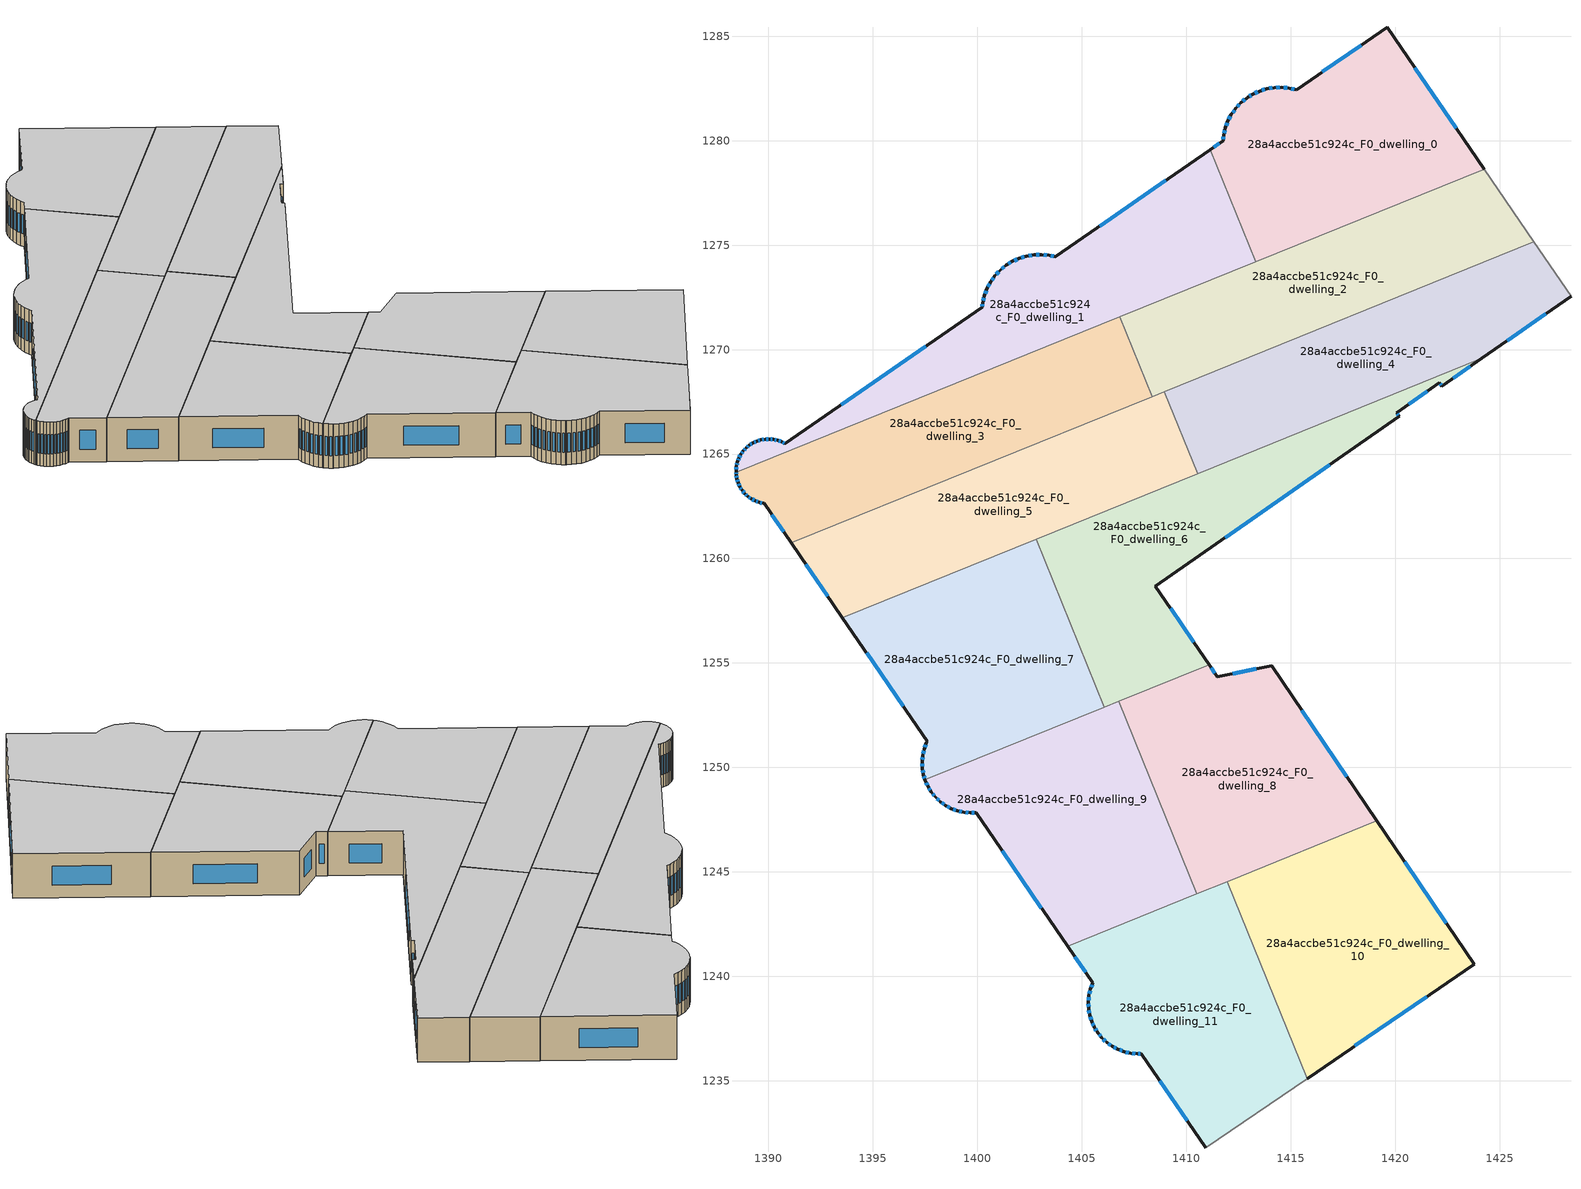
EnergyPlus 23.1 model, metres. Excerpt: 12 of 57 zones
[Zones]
28a4accbe51c924c_F0_dwelling_0
 floor ground (EU_floor_Construction): 1419.62,1285.44 1424.26,1278.65 1413.32,1274.21 1411.14,1279.58 1411.77,1280 1411.79,1280.26 1411.88,1280.61 1412,1280.95 1412.17,1281.26 1412.38,1281.55 1412.62,1281.82 1412.89,1282.04 1412.94,1282.07 1413.2,1282.23 1413.52,1282.38 1413.86,1282.49 1414.22,1282.54 1414.57,1282.56 1414.93,1282.52 1415.28,1282.44 z0
 wall outside (EU_wall_Construction): 1424.26,1278.65 1419.62,1285.44 1415.28,1282.44 1414.93,1282.52 1414.57,1282.56 1414.22,1282.54 1413.86,1282.49 1413.52,1282.38 1413.2,1282.23 1412.94,1282.07 1412.89,1282.04 1412.62,1281.82 1412.38,1281.55 1412.17,1281.26 1412,1280.95 1411.88,1280.61 1411.79,1280.26 1411.77,1280 1411.14,1279.58 z0:3
 wall to 28a4accbe51c924c_F0_dwelling_1 (EU_wall_Construction): 1411.14,1279.58 1413.32,1274.21 z0:3
 wall to 28a4accbe51c924c_F0_dwelling_2 (EU_wall_Construction): 1413.32,1274.21 1424.26,1278.65 z0:3
 window (EU_Window_Construction): 1411.96,1280.85 1411.91,1280.71 / 1412.12,1281.17 1412.05,1281.04 / 1412.32,1281.47 1412.23,1281.35 / 1412.55,1281.74 1412.44,1281.63 / 1412.82,1281.98 1412.7,1281.88 / 1413.12,1282.19 1413.01,1282.12 / 1413.43,1282.34 1413.29,1282.27 / 1413.77,1282.46 1413.62,1282.41 / 1414.12,1282.53 1413.96,1282.5 / 1414.47,1282.55 1414.32,1282.55 / 1414.83,1282.53 1414.68,1282.55 / 1415.18,1282.46 1415.03,1282.5 / 1418.38,1284.58 1416.52,1283.3 / 1422.94,1280.59 1420.95,1283.5 / 1411.59,1279.88 1411.32,1279.7 / 1411.79,1280.19 1411.77,1280.08 / 1411.85,1280.51 1411.82,1280.36 z0.86:2.14
 ceiling to 28a4accbe51c924c_F1_dwelling_0 (EU_floor_Construction): 1424.26,1278.65 1419.62,1285.44 1415.28,1282.44 1414.93,1282.52 1414.57,1282.56 1414.22,1282.54 1413.86,1282.49 1413.52,1282.38 1413.2,1282.23 1412.94,1282.07 1412.89,1282.04 1412.62,1281.82 1412.38,1281.55 1412.17,1281.26 1412,1280.95 1411.88,1280.61 1411.79,1280.26 1411.77,1280 1411.14,1279.58 1413.32,1274.21 z3
28a4accbe51c924c_F0_dwelling_1
 floor ground (EU_floor_Construction): 1411.14,1279.58 1413.32,1274.21 1388.45,1264.13 1388.45,1264.22 1388.47,1264.42 1388.51,1264.62 1388.53,1264.68 1388.58,1264.81 1388.68,1264.99 1388.8,1265.15 1388.93,1265.3 1389.09,1265.43 1389.26,1265.54 1389.45,1265.62 1389.64,1265.68 1389.84,1265.71 1390.04,1265.72 1390.24,1265.7 1390.44,1265.65 1390.63,1265.58 1390.79,1265.5 1400.23,1272.03 1400.26,1272.23 1400.34,1272.58 1400.46,1272.92 1400.63,1273.24 1400.84,1273.53 1401.09,1273.8 1401.37,1274.03 1401.41,1274.06 1401.68,1274.22 1402.01,1274.37 1402.35,1274.48 1402.71,1274.54 1403.07,1274.55 1403.43,1274.52 1403.73,1274.45 z0
 wall outside (EU_wall_Construction): 1411.14,1279.58 1403.73,1274.45 1403.43,1274.52 1403.07,1274.55 1402.71,1274.54 1402.35,1274.48 1402.01,1274.37 1401.68,1274.22 1401.41,1274.06 1401.37,1274.03 1401.09,1273.8 1400.84,1273.53 1400.63,1273.24 1400.46,1272.92 1400.34,1272.58 1400.26,1272.23 1400.23,1272.03 1390.79,1265.5 1390.63,1265.58 1390.44,1265.65 1390.24,1265.7 1390.04,1265.72 1389.84,1265.71 1389.64,1265.68 1389.45,1265.62 1389.26,1265.54 1389.09,1265.43 1388.93,1265.3 1388.8,1265.15 1388.68,1264.99 1388.58,1264.81 1388.53,1264.68 1388.51,1264.62 1388.47,1264.42 1388.45,1264.22 1388.45,1264.13 z0:3
 wall to 28a4accbe51c924c_F0_dwelling_3 (EU_wall_Construction): 1388.45,1264.13 1406.82,1271.57 z0:3
 wall to 28a4accbe51c924c_F0_dwelling_2 (EU_wall_Construction): 1406.82,1271.57 1413.32,1274.21 z0:3
 window (EU_Window_Construction): 1388.57,1264.77 1388.55,1264.71 / 1388.65,1264.93 1388.61,1264.86 / 1388.76,1265.1 1388.71,1265.03 / 1388.89,1265.26 1388.84,1265.19 / 1389.05,1265.39 1388.98,1265.34 / 1389.21,1265.5 1389.14,1265.46 / 1389.39,1265.59 1389.31,1265.56 / 1389.58,1265.66 1389.5,1265.64 / 1389.78,1265.7 1389.7,1265.69 / 1389.98,1265.72 1389.9,1265.71 / 1390.19,1265.71 1390.1,1265.71 / 1390.39,1265.67 1390.3,1265.69 / 1390.58,1265.6 1390.5,1265.63 / 1390.75,1265.52 1390.68,1265.56 / 1397.53,1270.16 1393.49,1267.36 / 1400.25,1272.17 1400.24,1272.08 / 1400.31,1272.48 1400.28,1272.33 / 1400.43,1272.82 1400.37,1272.68 / 1400.58,1273.15 1400.51,1273.01 / 1400.78,1273.45 1400.69,1273.32 / 1401.02,1273.72 1400.91,1273.61 / 1401.29,1273.96 1401.17,1273.87 / 1401.6,1274.18 1401.49,1274.11 / 1401.91,1274.33 1401.77,1274.26 / 1402.25,1274.45 1402.11,1274.4 / 1402.61,1274.52 1402.46,1274.5 / 1402.97,1274.55 1402.81,1274.54 / 1403.33,1274.53 1403.18,1274.54 / 1403.65,1274.47 1403.52,1274.5 / 1409.03,1278.11 1405.85,1275.91 / 1388.46,1264.36 1388.45,1264.27 / 1388.5,1264.56 1388.48,1264.48 z0.86:2.14
 ceiling to 28a4accbe51c924c_F1_dwelling_1 (EU_floor_Construction): 1413.32,1274.21 1411.14,1279.58 1403.73,1274.45 1403.43,1274.52 1403.07,1274.55 1402.71,1274.54 1402.35,1274.48 1402.01,1274.37 1401.68,1274.22 1401.41,1274.06 1401.37,1274.03 1401.09,1273.8 1400.84,1273.53 1400.63,1273.24 1400.46,1272.92 1400.34,1272.58 1400.26,1272.23 1400.23,1272.03 1390.79,1265.5 1390.63,1265.58 1390.44,1265.65 1390.24,1265.7 1390.04,1265.72 1389.84,1265.71 1389.64,1265.68 1389.45,1265.62 1389.26,1265.54 1389.09,1265.43 1388.93,1265.3 1388.8,1265.15 1388.68,1264.99 1388.58,1264.81 1388.53,1264.68 1388.51,1264.62 1388.47,1264.42 1388.45,1264.22 1388.45,1264.13 z3
28a4accbe51c924c_F0_dwelling_10
 floor ground (EU_floor_Construction): 1419.13,1247.44 1423.79,1240.57 1415.79,1235.1 1411.96,1244.53 z0
 wall outside (EU_wall_Construction): 1415.79,1235.1 1423.79,1240.57 1419.13,1247.44 z0:3
 wall to 28a4accbe51c924c_F0_dwelling_11 (EU_wall_Construction): 1411.96,1244.53 1415.79,1235.1 z0:3
 wall to 28a4accbe51c924c_F0_dwelling_8 (EU_wall_Construction): 1419.13,1247.44 1411.96,1244.53 z0:3
 window (EU_Window_Construction): 1422.46,1242.54 1420.46,1245.48 / 1418.07,1236.66 1421.51,1239.01 z0.86:2.14
 ceiling to 28a4accbe51c924c_F1_dwelling_10 (EU_floor_Construction): 1423.79,1240.57 1419.13,1247.44 1411.96,1244.53 1415.79,1235.1 z3
28a4accbe51c924c_F0_dwelling_11
 floor ground (EU_floor_Construction): 1411.96,1244.53 1415.79,1235.1 1410.94,1231.78 1407.85,1236.29 1407.65,1236.29 1407.34,1236.32 1407.03,1236.39 1406.73,1236.5 1406.46,1236.65 1406.2,1236.83 1405.97,1237.05 1405.77,1237.29 1405.74,1237.33 1405.6,1237.55 1405.47,1237.84 1405.38,1238.14 1405.33,1238.45 1405.32,1238.77 1405.35,1239.08 1405.42,1239.39 1405.53,1239.68 1404.32,1241.44 z0
 wall outside (EU_wall_Construction): 1404.32,1241.44 1405.53,1239.68 1405.42,1239.39 1405.35,1239.08 1405.32,1238.77 1405.33,1238.45 1405.38,1238.14 1405.47,1237.84 1405.6,1237.55 1405.74,1237.33 1405.77,1237.29 1405.97,1237.05 1406.2,1236.83 1406.46,1236.65 1406.73,1236.5 1407.03,1236.39 1407.34,1236.32 1407.65,1236.29 1407.85,1236.29 1410.94,1231.78 z0:3
 wall adiabatic (EU_wall_Construction): 1410.94,1231.78 1415.79,1235.1 z0:3
 wall to 28a4accbe51c924c_F0_dwelling_9 (EU_wall_Construction): 1410.51,1243.94 1404.32,1241.44 z0:3
 wall to 28a4accbe51c924c_F0_dwelling_8 (EU_wall_Construction): 1411.96,1244.53 1410.51,1243.94 z0:3
 window (EU_Window_Construction): 1407.42,1236.31 1407.56,1236.3 / 1407.12,1236.37 1407.25,1236.34 / 1406.82,1236.47 1406.94,1236.42 / 1406.54,1236.61 1406.65,1236.54 / 1406.27,1236.78 1406.38,1236.7 / 1406.03,1236.98 1406.13,1236.89 / 1405.83,1237.22 1405.91,1237.12 / 1405.64,1237.49 1405.7,1237.4 / 1405.51,1237.76 1405.56,1237.64 / 1405.41,1238.06 1405.44,1237.93 / 1405.34,1238.36 1405.36,1238.23 / 1405.32,1238.68 1405.32,1238.54 / 1405.34,1238.99 1405.32,1238.86 / 1405.4,1239.3 1405.37,1239.17 / 1405.5,1239.6 1405.45,1239.47 / 1404.67,1240.94 1405.18,1240.18 / 1408.73,1235 1410.06,1233.07 / 1407.71,1236.29 1407.79,1236.29 z0.86:2.14
 ceiling to 28a4accbe51c924c_F1_dwelling_11 (EU_floor_Construction): 1415.79,1235.1 1411.96,1244.53 1404.32,1241.44 1405.53,1239.68 1405.42,1239.39 1405.35,1239.08 1405.32,1238.77 1405.33,1238.45 1405.38,1238.14 1405.47,1237.84 1405.6,1237.55 1405.74,1237.33 1405.77,1237.29 1405.97,1237.05 1406.2,1236.83 1406.46,1236.65 1406.73,1236.5 1407.03,1236.39 1407.34,1236.32 1407.65,1236.29 1407.85,1236.29 1410.94,1231.78 z3
28a4accbe51c924c_F0_dwelling_2
 floor ground (EU_floor_Construction): 1424.26,1278.65 1426.65,1275.16 1408.37,1267.74 1406.82,1271.57 z0
 wall to 28a4accbe51c924c_F0_dwelling_3 (EU_wall_Construction): 1406.82,1271.57 1408.37,1267.74 z0:3
 wall adiabatic (EU_wall_Construction): 1426.65,1275.16 1424.26,1278.65 z0:3
 wall to 28a4accbe51c924c_F0_dwelling_4 (EU_wall_Construction): 1408.96,1267.98 1426.65,1275.16 z0:3
 wall to 28a4accbe51c924c_F0_dwelling_5 (EU_wall_Construction): 1408.37,1267.74 1408.96,1267.98 z0:3
 ceiling to 28a4accbe51c924c_F1_dwelling_2 (EU_floor_Construction): 1426.65,1275.16 1424.26,1278.65 1406.82,1271.57 1408.37,1267.74 z3
28a4accbe51c924c_F0_dwelling_3
 floor ground (EU_floor_Construction): 1406.82,1271.57 1408.37,1267.74 1391.09,1260.74 1389.8,1262.63 1389.75,1262.64 1389.55,1262.69 1389.36,1262.76 1389.18,1262.85 1389.02,1262.97 1388.87,1263.11 1388.74,1263.26 1388.63,1263.44 1388.55,1263.62 1388.49,1263.81 1388.45,1264.01 1388.45,1264.13 z0
 wall outside (EU_wall_Construction): 1388.45,1264.13 1388.45,1264.01 1388.49,1263.81 1388.55,1263.62 1388.63,1263.44 1388.74,1263.26 1388.87,1263.11 1389.02,1262.97 1389.18,1262.85 1389.36,1262.76 1389.55,1262.69 1389.75,1262.64 1389.8,1262.63 1391.09,1260.74 z0:3
 wall to 28a4accbe51c924c_F0_dwelling_5 (EU_wall_Construction): 1391.09,1260.74 1408.37,1267.74 z0:3
 window (EU_Window_Construction): 1389.06,1262.94 1389.13,1262.89 / 1388.91,1263.07 1388.97,1263.01 / 1388.77,1263.22 1388.83,1263.15 / 1388.66,1263.39 1388.71,1263.31 / 1388.57,1263.57 1388.61,1263.49 / 1388.5,1263.76 1388.53,1263.68 / 1388.46,1263.96 1388.48,1263.87 / 1388.45,1264.1 1388.45,1264.05 / 1390.17,1262.09 1390.72,1261.28 / 1389.61,1262.67 1389.69,1262.65 / 1389.41,1262.74 1389.5,1262.71 / 1389.23,1262.82 1389.31,1262.78 z0.86:2.14
 ceiling to 28a4accbe51c924c_F1_dwelling_3 (EU_floor_Construction): 1408.37,1267.74 1406.82,1271.57 1388.45,1264.13 1388.45,1264.01 1388.49,1263.81 1388.55,1263.62 1388.63,1263.44 1388.74,1263.26 1388.87,1263.11 1389.02,1262.97 1389.18,1262.85 1389.36,1262.76 1389.55,1262.69 1389.75,1262.64 1389.8,1262.63 1391.09,1260.74 z3
28a4accbe51c924c_F0_dwelling_4
 floor ground (EU_floor_Construction): 1426.65,1275.16 1428.42,1272.56 1424.15,1269.58 1410.55,1264.06 1408.96,1267.99 z0
 wall outside (EU_wall_Construction): 1424.15,1269.58 1428.42,1272.56 z0:3
 wall adiabatic (EU_wall_Construction): 1428.42,1272.56 1426.65,1275.16 z0:3
 wall to 28a4accbe51c924c_F0_dwelling_5 (EU_wall_Construction): 1408.96,1267.99 1410.55,1264.06 z0:3
 wall to 28a4accbe51c924c_F0_dwelling_6 (EU_wall_Construction): 1410.55,1264.06 1424.15,1269.58 z0:3
 window (EU_Window_Construction): 1425.37,1270.43 1427.2,1271.71 z0.86:2.14
 ceiling to 28a4accbe51c924c_F1_dwelling_4 (EU_floor_Construction): 1424.15,1269.58 1428.42,1272.56 1426.65,1275.16 1408.96,1267.99 1410.55,1264.06 z3
28a4accbe51c924c_F0_dwelling_5
 floor ground (EU_floor_Construction): 1408.96,1267.99 1410.55,1264.06 1393.54,1257.17 1391.09,1260.74 z0
 wall outside (EU_wall_Construction): 1391.09,1260.74 1393.54,1257.17 z0:3
 wall to 28a4accbe51c924c_F0_dwelling_7 (EU_wall_Construction): 1393.54,1257.17 1402.81,1260.92 z0:3
 wall to 28a4accbe51c924c_F0_dwelling_6 (EU_wall_Construction): 1402.81,1260.92 1410.55,1264.06 z0:3
 window (EU_Window_Construction): 1391.79,1259.72 1392.84,1258.19 z0.86:2.14
 ceiling to 28a4accbe51c924c_F1_dwelling_5 (EU_floor_Construction): 1410.55,1264.06 1408.96,1267.99 1391.09,1260.74 1393.54,1257.17 z3
28a4accbe51c924c_F0_dwelling_6
 floor ground (EU_floor_Construction): 1424.15,1269.58 1422.25,1268.24 1422.12,1268.41 1420.08,1266.98 1420.19,1266.8 1408.53,1258.68 1411.09,1254.92 1406.07,1252.89 1402.81,1260.92 z0
 wall outside (EU_wall_Construction): 1411.09,1254.92 1408.53,1258.68 1420.19,1266.8 1420.08,1266.98 1422.12,1268.41 1422.25,1268.24 1424.15,1269.58 z0:3
 wall to 28a4accbe51c924c_F0_dwelling_7 (EU_wall_Construction): 1402.81,1260.92 1406.07,1252.89 z0:3
 wall to 28a4accbe51c924c_F0_dwelling_8 (EU_wall_Construction): 1406.77,1253.17 1411.09,1254.92 z0:3
 wall to 28a4accbe51c924c_F0_dwelling_9 (EU_wall_Construction): 1406.07,1252.89 1406.77,1253.17 z0:3
 window (EU_Window_Construction): 1411.86,1261 1416.86,1264.48 / 1410.36,1256 1409.26,1257.61 / 1422.79,1268.62 1423.61,1269.19 / 1422.16,1268.36 1422.21,1268.29 / 1420.66,1267.39 1421.54,1268 / 1420.16,1266.85 1420.11,1266.93 z0.86:2.14
 ceiling to 28a4accbe51c924c_F1_dwelling_6 (EU_floor_Construction): 1411.09,1254.92 1408.53,1258.68 1420.19,1266.8 1420.08,1266.98 1422.12,1268.41 1422.25,1268.24 1424.15,1269.58 1402.81,1260.92 1406.07,1252.89 z3
28a4accbe51c924c_F0_dwelling_7
 floor ground (EU_floor_Construction): 1402.81,1260.92 1406.07,1252.89 1397.49,1249.41 1397.42,1249.65 1397.37,1249.96 1397.36,1250.26 1397.39,1250.58 1397.46,1250.88 1397.57,1251.17 1397.6,1251.24 1393.54,1257.17 z0
 wall outside (EU_wall_Construction): 1393.54,1257.17 1397.6,1251.24 1397.57,1251.17 1397.46,1250.88 1397.39,1250.58 1397.36,1250.26 1397.37,1249.96 1397.42,1249.65 1397.49,1249.41 z0:3
 wall to 28a4accbe51c924c_F0_dwelling_9 (EU_wall_Construction): 1397.49,1249.41 1406.07,1252.89 z0:3
 window (EU_Window_Construction): 1397.36,1250.18 1397.37,1250.04 / 1397.38,1250.49 1397.37,1250.35 / 1397.44,1250.79 1397.41,1250.66 / 1397.54,1251.08 1397.49,1250.96 / 1394.7,1255.47 1396.44,1252.94 / 1397.44,1249.58 1397.47,1249.48 / 1397.38,1249.87 1397.41,1249.74 z0.86:2.14
 ceiling to 28a4accbe51c924c_F1_dwelling_7 (EU_floor_Construction): 1406.07,1252.89 1402.81,1260.92 1393.54,1257.17 1397.6,1251.24 1397.57,1251.17 1397.46,1250.88 1397.39,1250.58 1397.36,1250.26 1397.37,1249.96 1397.42,1249.65 1397.49,1249.41 z3
28a4accbe51c924c_F0_dwelling_8
 floor ground (EU_floor_Construction): 1414.09,1254.86 1419.13,1247.44 1410.51,1243.94 1406.77,1253.17 1411.09,1254.92 1411.49,1254.34 z0
 wall outside (EU_wall_Construction): 1419.13,1247.44 1414.09,1254.86 1411.49,1254.34 1411.09,1254.92 z0:3
 wall to 28a4accbe51c924c_F0_dwelling_9 (EU_wall_Construction): 1406.77,1253.17 1410.51,1243.94 z0:3
 window (EU_Window_Construction): 1411.38,1254.51 1411.21,1254.76 / 1413.35,1254.71 1412.23,1254.49 / 1417.69,1249.56 1415.53,1252.74 z0.86:2.14
 ceiling to 28a4accbe51c924c_F1_dwelling_8 (EU_floor_Construction): 1419.13,1247.44 1414.09,1254.86 1411.49,1254.34 1411.09,1254.92 1406.77,1253.17 1410.51,1243.94 z3
28a4accbe51c924c_F0_dwelling_9
 floor ground (EU_floor_Construction): 1406.77,1253.17 1410.51,1243.94 1404.32,1241.44 1399.95,1247.83 1399.66,1247.82 1399.35,1247.85 1399.05,1247.92 1398.76,1248.03 1398.48,1248.17 1398.23,1248.35 1398,1248.57 1397.81,1248.8 1397.77,1248.85 1397.64,1249.07 1397.51,1249.35 1397.49,1249.41 z0
 wall outside (EU_wall_Construction): 1397.49,1249.41 1397.51,1249.35 1397.64,1249.07 1397.77,1248.85 1397.81,1248.8 1398,1248.57 1398.23,1248.35 1398.48,1248.17 1398.76,1248.03 1399.05,1247.92 1399.35,1247.85 1399.66,1247.82 1399.95,1247.83 1404.32,1241.44 z0:3
 window (EU_Window_Construction): 1399.44,1247.84 1399.57,1247.83 / 1399.14,1247.9 1399.27,1247.87 / 1398.84,1248 1398.97,1247.95 / 1398.56,1248.13 1398.68,1248.07 / 1398.3,1248.3 1398.41,1248.22 / 1398.07,1248.5 1398.17,1248.41 / 1397.86,1248.74 1397.95,1248.63 / 1397.68,1249.01 1397.74,1248.91 / 1397.55,1249.27 1397.6,1249.15 / 1401.2,1246 1403.07,1243.26 / 1399.74,1247.82 1399.86,1247.82 z0.86:2.14
 ceiling to 28a4accbe51c924c_F1_dwelling_9 (EU_floor_Construction): 1410.51,1243.94 1406.77,1253.17 1397.49,1249.41 1397.51,1249.35 1397.64,1249.07 1397.77,1248.85 1397.81,1248.8 1398,1248.57 1398.23,1248.35 1398.48,1248.17 1398.76,1248.03 1399.05,1247.92 1399.35,1247.85 1399.66,1247.82 1399.95,1247.83 1404.32,1241.44 z3
[Building]
EU S2 Campaign: North Axis=0; Terrain=City; Solar Distribution=FullExterior
[Site:Location]
Helsinki-Vantaa.AP: Latitude=60.317; Longitude=24.963; Time Zone=2; Elevation=54.6
[SizingPeriod:WeatherFileDays]
AnnualSizingPeriod: Begin Month=1; Begin Day of Month=1; End Month=12; End Day of Month=31; Day of Week for Start Day=Monday; Use Weather File Daylight Saving Period=No; Use Weather File Rain and Snow Indicators=No
[MATERIAL]
EU_InternalMass_Material: Roughness=MediumRough; Thickness=0.1; Conductivity=1; Density=1800; Specific Heat=900; Thermal Absorptance=0.9; Solar Absorptance=0.7; Visible Absorptance=0.7
[MATERIAL:NOMASS] Roughness=MediumRough; Thermal Absorptance=0.9; Solar Absorptance=0.7; Visible Absorptance=0.7
Name | Thermal Resistance
EU_wall_NoMass | 1.10183
EU_floor_NoMass | 1.70606
[WINDOWMATERIAL:SIMPLEGLAZINGSYSTEM]
EU_Window_SimpleGlazing: UFactor=3.11035; Solar Heat Gain Coefficient=0.8; Visible Transmittance=0.8
[CONSTRUCTION]
EU_wall_Construction: EU_wall_NoMass
EU_floor_Construction: EU_floor_NoMass
EU_Window_Construction: EU_Window_SimpleGlazing
EU_InternalMass_Construction: EU_InternalMass_Material
[ZONE] Type=1; Multiplier=1; Ceiling Height=autocalculate; Floor Area=autocalculate; Part of Total Floor Area=Yes
Name | Volume
28a4accbe51c924c_F0_dwelling_0 | 239
28a4accbe51c924c_F0_dwelling_1 | 238.948
28a4accbe51c924c_F0_dwelling_10 | 238.928
28a4accbe51c924c_F0_dwelling_11 | 238.942
28a4accbe51c924c_F0_dwelling_2 | 238.936
28a4accbe51c924c_F0_dwelling_3; 28a4accbe51c924c_F0_dwelling_8 | 238.939
28a4accbe51c924c_F0_dwelling_4 | 238.927
28a4accbe51c924c_F0_dwelling_5 | 238.952
28a4accbe51c924c_F0_dwelling_6 | 238.963
28a4accbe51c924c_F0_dwelling_7 | 238.959
28a4accbe51c924c_F0_dwelling_9 | 238.931
[INTERNALMASS] Construction=EU_InternalMass_Construction
Name | Zone or ZoneList | Surface Area
28a4accbe51c924c_F0_dwelling_0_EU_InternalMass | 28a4accbe51c924c_F0_dwelling_0 | 79.6498
28a4accbe51c924c_F0_dwelling_1_EU_InternalMass | 28a4accbe51c924c_F0_dwelling_1 | 79.649
28a4accbe51c924c_F0_dwelling_2_EU_InternalMass | 28a4accbe51c924c_F0_dwelling_2 | 79.6454
28a4accbe51c924c_F0_dwelling_3_EU_InternalMass | 28a4accbe51c924c_F0_dwelling_3 | 79.6461
28a4accbe51c924c_F0_dwelling_4_EU_InternalMass | 28a4accbe51c924c_F0_dwelling_4 | 79.6423
28a4accbe51c924c_F0_dwelling_5_EU_InternalMass | 28a4accbe51c924c_F0_dwelling_5 | 79.6507
28a4accbe51c924c_F0_dwelling_6_EU_InternalMass | 28a4accbe51c924c_F0_dwelling_6 | 79.6538
28a4accbe51c924c_F0_dwelling_7_EU_InternalMass | 28a4accbe51c924c_F0_dwelling_7 | 79.6529
28a4accbe51c924c_F0_dwelling_8_EU_InternalMass | 28a4accbe51c924c_F0_dwelling_8 | 79.6464
28a4accbe51c924c_F0_dwelling_9_EU_InternalMass | 28a4accbe51c924c_F0_dwelling_9 | 79.6435
28a4accbe51c924c_F0_dwelling_10_EU_InternalMass | 28a4accbe51c924c_F0_dwelling_10 | 79.6426
28a4accbe51c924c_F0_dwelling_11_EU_InternalMass | 28a4accbe51c924c_F0_dwelling_11 | 79.6479
[OTHEREQUIPMENT] Fuel Type=Electricity; Design Level Calculation Method=Watts/Area; Power per Zone Floor Area=1; Fraction Latent=0; Fraction Radiant=0; Fraction Lost=0; Carbon Dioxide Generation Rate=0; EndUse Subcategory=EU_Step8_InternalGains
Name | Zone or ZoneList or Space or SpaceList | Schedule
EU_Step8_InternalGain_28a4accbe51c924c_F0_dwelling_0_f000 | 28a4accbe51c924c_F0_dwelling_0 | EU_Step8_GainSchedule_28a4accbe51c924c_F0_dwelling_0_f000
EU_Step8_InternalGain_28a4accbe51c924c_F0_dwelling_1_f000 | 28a4accbe51c924c_F0_dwelling_1 | EU_Step8_GainSchedule_28a4accbe51c924c_F0_dwelling_1_f000
EU_Step8_InternalGain_28a4accbe51c924c_F0_dwelling_2_f000 | 28a4accbe51c924c_F0_dwelling_2 | EU_Step8_GainSchedule_28a4accbe51c924c_F0_dwelling_2_f000
EU_Step8_InternalGain_28a4accbe51c924c_F0_dwelling_3_f000 | 28a4accbe51c924c_F0_dwelling_3 | EU_Step8_GainSchedule_28a4accbe51c924c_F0_dwelling_3_f000
EU_Step8_InternalGain_28a4accbe51c924c_F0_dwelling_4_f000 | 28a4accbe51c924c_F0_dwelling_4 | EU_Step8_GainSchedule_28a4accbe51c924c_F0_dwelling_4_f000
EU_Step8_InternalGain_28a4accbe51c924c_F0_dwelling_5_f000 | 28a4accbe51c924c_F0_dwelling_5 | EU_Step8_GainSchedule_28a4accbe51c924c_F0_dwelling_5_f000
EU_Step8_InternalGain_28a4accbe51c924c_F0_dwelling_6_f000 | 28a4accbe51c924c_F0_dwelling_6 | EU_Step8_GainSchedule_28a4accbe51c924c_F0_dwelling_6_f000
EU_Step8_InternalGain_28a4accbe51c924c_F0_dwelling_7_f000 | 28a4accbe51c924c_F0_dwelling_7 | EU_Step8_GainSchedule_28a4accbe51c924c_F0_dwelling_7_f000
EU_Step8_InternalGain_28a4accbe51c924c_F0_dwelling_8_f000 | 28a4accbe51c924c_F0_dwelling_8 | EU_Step8_GainSchedule_28a4accbe51c924c_F0_dwelling_8_f000
EU_Step8_InternalGain_28a4accbe51c924c_F0_dwelling_9_f000 | 28a4accbe51c924c_F0_dwelling_9 | EU_Step8_GainSchedule_28a4accbe51c924c_F0_dwelling_9_f000
EU_Step8_InternalGain_28a4accbe51c924c_F0_dwelling_10_f000 | 28a4accbe51c924c_F0_dwelling_10 | EU_Step8_GainSchedule_28a4accbe51c924c_F0_dwelling_10_f000
EU_Step8_InternalGain_28a4accbe51c924c_F0_dwelling_11_f000 | 28a4accbe51c924c_F0_dwelling_11 | EU_Step8_GainSchedule_28a4accbe51c924c_F0_dwelling_11_f000
[ZONEVENTILATION:DESIGNFLOWRATE] Schedule=EU_AlwaysOn; Design Flow Rate Calculation Method=AirChanges/Hour; Air Changes per Hour=0.756316; Ventilation Type=Natural; Fan Pressure Rise=0; Fan Total Efficiency=1; Constant Term Coefficient=1; Temperature Term Coefficient=0; Velocity Term Coefficient=0; Velocity Squared Term Coefficient=0; Minimum Indoor Temperature=-100; Maximum Indoor Temperature=100; Delta Temperature=-100; Minimum Outdoor Temperature=-100; Maximum Outdoor Temperature=100; Maximum Wind Speed=40
Name | Zone or ZoneList or Space or SpaceList
EU_ConstantAir_28a4accbe51c924c_F0_dwelling_0 | 28a4accbe51c924c_F0_dwelling_0
EU_ConstantAir_28a4accbe51c924c_F0_dwelling_1 | 28a4accbe51c924c_F0_dwelling_1
EU_ConstantAir_28a4accbe51c924c_F0_dwelling_2 | 28a4accbe51c924c_F0_dwelling_2
EU_ConstantAir_28a4accbe51c924c_F0_dwelling_3 | 28a4accbe51c924c_F0_dwelling_3
EU_ConstantAir_28a4accbe51c924c_F0_dwelling_4 | 28a4accbe51c924c_F0_dwelling_4
EU_ConstantAir_28a4accbe51c924c_F0_dwelling_5 | 28a4accbe51c924c_F0_dwelling_5
EU_ConstantAir_28a4accbe51c924c_F0_dwelling_6 | 28a4accbe51c924c_F0_dwelling_6
EU_ConstantAir_28a4accbe51c924c_F0_dwelling_7 | 28a4accbe51c924c_F0_dwelling_7
EU_ConstantAir_28a4accbe51c924c_F0_dwelling_8 | 28a4accbe51c924c_F0_dwelling_8
EU_ConstantAir_28a4accbe51c924c_F0_dwelling_9 | 28a4accbe51c924c_F0_dwelling_9
EU_ConstantAir_28a4accbe51c924c_F0_dwelling_10 | 28a4accbe51c924c_F0_dwelling_10
EU_ConstantAir_28a4accbe51c924c_F0_dwelling_11 | 28a4accbe51c924c_F0_dwelling_11
[HVACTEMPLATE:THERMOSTAT] Constant Heating Setpoint=20; Constant Cooling Setpoint=50
EU_HeatOnly_28a4accbe51c924c_F0_dwelling_0; EU_HeatOnly_28a4accbe51c924c_F0_dwelling_1; EU_HeatOnly_28a4accbe51c924c_F0_dwelling_2; EU_HeatOnly_28a4accbe51c924c_F0_dwelling_3; EU_HeatOnly_28a4accbe51c924c_F0_dwelling_4; EU_HeatOnly_28a4accbe51c924c_F0_dwelling_5; EU_HeatOnly_28a4accbe51c924c_F0_dwelling_6; EU_HeatOnly_28a4accbe51c924c_F0_dwelling_7; EU_HeatOnly_28a4accbe51c924c_F0_dwelling_8; EU_HeatOnly_28a4accbe51c924c_F0_dwelling_9; EU_HeatOnly_28a4accbe51c924c_F0_dwelling_10; EU_HeatOnly_28a4accbe51c924c_F0_dwelling_11; EU_HeatOnly_28a4accbe51c924c_F1_dwelling_0; EU_HeatOnly_28a4accbe51c924c_F1_dwelling_1; EU_HeatOnly_28a4accbe51c924c_F1_dwelling_2; EU_HeatOnly_28a4accbe51c924c_F1_dwelling_3; EU_HeatOnly_28a4accbe51c924c_F1_dwelling_4; EU_HeatOnly_28a4accbe51c924c_F1_dwelling_5; EU_HeatOnly_28a4accbe51c924c_F1_dwelling_6; EU_HeatOnly_28a4accbe51c924c_F1_dwelling_7; EU_HeatOnly_28a4accbe51c924c_F1_dwelling_8; EU_HeatOnly_28a4accbe51c924c_F1_dwelling_9; EU_HeatOnly_28a4accbe51c924c_F1_dwelling_10; EU_HeatOnly_28a4accbe51c924c_F1_dwelling_11; EU_HeatOnly_28a4accbe51c924c_F2_dwelling_0; EU_HeatOnly_28a4accbe51c924c_F2_dwelling_1; EU_HeatOnly_28a4accbe51c924c_F2_dwelling_2; EU_HeatOnly_28a4accbe51c924c_F2_dwelling_3; EU_HeatOnly_28a4accbe51c924c_F2_dwelling_4; EU_HeatOnly_28a4accbe51c924c_F2_dwelling_5; EU_HeatOnly_28a4accbe51c924c_F2_dwelling_6; EU_HeatOnly_28a4accbe51c924c_F2_dwelling_7; EU_HeatOnly_28a4accbe51c924c_F2_dwelling_8; EU_HeatOnly_28a4accbe51c924c_F2_dwelling_9; EU_HeatOnly_28a4accbe51c924c_F2_dwelling_10; EU_HeatOnly_28a4accbe51c924c_F3_dwelling_0; EU_HeatOnly_28a4accbe51c924c_F3_dwelling_1; EU_HeatOnly_28a4accbe51c924c_F3_dwelling_2; EU_HeatOnly_28a4accbe51c924c_F3_dwelling_3; EU_HeatOnly_28a4accbe51c924c_F3_dwelling_4; EU_HeatOnly_28a4accbe51c924c_F3_dwelling_5; EU_HeatOnly_28a4accbe51c924c_F3_dwelling_6; EU_HeatOnly_28a4accbe51c924c_F3_dwelling_7; EU_HeatOnly_28a4accbe51c924c_F3_dwelling_8; EU_HeatOnly_28a4accbe51c924c_F3_dwelling_9; EU_HeatOnly_28a4accbe51c924c_F3_dwelling_10; EU_HeatOnly_28a4accbe51c924c_F4_dwelling_0; EU_HeatOnly_28a4accbe51c924c_F4_dwelling_1; EU_HeatOnly_28a4accbe51c924c_F4_dwelling_2; EU_HeatOnly_28a4accbe51c924c_F4_dwelling_3; EU_HeatOnly_28a4accbe51c924c_F4_dwelling_4; EU_HeatOnly_28a4accbe51c924c_F4_dwelling_5; EU_HeatOnly_28a4accbe51c924c_F4_dwelling_6; EU_HeatOnly_28a4accbe51c924c_F4_dwelling_7; EU_HeatOnly_28a4accbe51c924c_F4_dwelling_8; EU_HeatOnly_28a4accbe51c924c_F4_dwelling_9; EU_HeatOnly_28a4accbe51c924c_F4_dwelling_10
[HVACTEMPLATE:ZONE:IDEALLOADSAIRSYSTEM] System Availability Schedule=EU_AlwaysOn; Maximum Heating Supply Air Temperature=50; Minimum Cooling Supply Air Temperature=13; Maximum Heating Supply Air Humidity Ratio=0.0156; Minimum Cooling Supply Air Humidity Ratio=0.0077; Heating Limit=NoLimit; Cooling Limit=NoLimit; Heating Availability Schedule=EU_AlwaysOn; Cooling Availability Schedule=EU_CoolingOff; Dehumidification Control Type=ConstantSensibleHeatRatio; Cooling Sensible Heat Ratio=0.7; Dehumidification Setpoint=60; Humidification Control Type=None; Humidification Setpoint=30; Outdoor Air Method=None; Outdoor Air Flow Rate per Person=0.00944; Outdoor Air Flow Rate per Zone Floor Area=0; Outdoor Air Flow Rate per Zone=0; Demand Controlled Ventilation Type=None; Outdoor Air Economizer Type=NoEconomizer; Heat Recovery Type=None; Sensible Heat Recovery Effectiveness=0.7; Latent Heat Recovery Effectiveness=0.65
Name | Template Thermostat
28a4accbe51c924c_F0_dwelling_0 | EU_HeatOnly_28a4accbe51c924c_F0_dwelling_0
28a4accbe51c924c_F0_dwelling_1 | EU_HeatOnly_28a4accbe51c924c_F0_dwelling_1
28a4accbe51c924c_F0_dwelling_2 | EU_HeatOnly_28a4accbe51c924c_F0_dwelling_2
28a4accbe51c924c_F0_dwelling_3 | EU_HeatOnly_28a4accbe51c924c_F0_dwelling_3
28a4accbe51c924c_F0_dwelling_4 | EU_HeatOnly_28a4accbe51c924c_F0_dwelling_4
28a4accbe51c924c_F0_dwelling_5 | EU_HeatOnly_28a4accbe51c924c_F0_dwelling_5
28a4accbe51c924c_F0_dwelling_6 | EU_HeatOnly_28a4accbe51c924c_F0_dwelling_6
28a4accbe51c924c_F0_dwelling_7 | EU_HeatOnly_28a4accbe51c924c_F0_dwelling_7
28a4accbe51c924c_F0_dwelling_8 | EU_HeatOnly_28a4accbe51c924c_F0_dwelling_8
28a4accbe51c924c_F0_dwelling_9 | EU_HeatOnly_28a4accbe51c924c_F0_dwelling_9
28a4accbe51c924c_F0_dwelling_10 | EU_HeatOnly_28a4accbe51c924c_F0_dwelling_10
28a4accbe51c924c_F0_dwelling_11 | EU_HeatOnly_28a4accbe51c924c_F0_dwelling_11
[SIZING:ZONE] Zone Cooling Design Supply Air Temperature Input Method=SupplyAirTemperature; Zone Cooling Design Supply Air Temperature=13; Zone Heating Design Supply Air Temperature Input Method=SupplyAirTemperature; Zone Heating Design Supply Air Temperature=50; Zone Cooling Design Supply Air Humidity Ratio=0.008; Zone Heating Design Supply Air Humidity Ratio=0.008; Cooling Design Air Flow Method=DesignDay; Cooling Design Air Flow Rate=0; Cooling Minimum Air Flow per Zone Floor Area=0.000762; Cooling Minimum Air Flow=0; Cooling Minimum Air Flow Fraction=0.2; Heating Design Air Flow Method=DesignDay; Heating Design Air Flow Rate=0; Heating Maximum Air Flow per Zone Floor Area=0.002032; Heating Maximum Air Flow=0.141576; Heating Maximum Air Flow Fraction=0.3; Account for Dedicated Outdoor Air System=No; Dedicated Outdoor Air System Control Strategy=NeutralSupplyAir; Dedicated Outdoor Air Low Setpoint Temperature for Design=autosize; Dedicated Outdoor Air High Setpoint Temperature for Design=autosize; Zone Load Sizing Method=Sensible Load Only No Latent Load; Zone Latent Cooling Design Supply Air Humidity Ratio Input Method=HumidityRatioDifference; Zone Cooling Design Supply Air Humidity Ratio Difference=0.005; Zone Latent Heating Design Supply Air Humidity Ratio Input Method=HumidityRatioDifference; Zone Humidification Design Supply Air Humidity Ratio Difference=0.005
28a4accbe51c924c_F0_dwelling_0; 28a4accbe51c924c_F0_dwelling_1; 28a4accbe51c924c_F0_dwelling_2; 28a4accbe51c924c_F0_dwelling_3; 28a4accbe51c924c_F0_dwelling_4; 28a4accbe51c924c_F0_dwelling_5; 28a4accbe51c924c_F0_dwelling_6; 28a4accbe51c924c_F0_dwelling_7; 28a4accbe51c924c_F0_dwelling_8; 28a4accbe51c924c_F0_dwelling_9; 28a4accbe51c924c_F0_dwelling_10; 28a4accbe51c924c_F0_dwelling_11
[SCHEDULE:CONSTANT]
Name | Hourly Value
EU_AlwaysOn | 1
EU_CoolingOff | 0
[SCHEDULE:FILE] Column Number=1; Rows to Skip at Top=0; Number of Hours of Data=8760; Column Separator=Comma; Interpolate to Timestep=No; Minutes per Item=60; Adjust Schedule for Daylight Savings=Yes
Name | File
EU_Step8_GainSchedule_28a4accbe51c924c_F0_dwelling_0_f000 | ../../schedules/28a4accbe51c924c/28a4accbe51c924c_F0_dwelling_0_f000_gain.csv
EU_Step8_GainSchedule_28a4accbe51c924c_F0_dwelling_1_f000 | ../../schedules/28a4accbe51c924c/28a4accbe51c924c_F0_dwelling_1_f000_gain.csv
EU_Step8_GainSchedule_28a4accbe51c924c_F0_dwelling_2_f000 | ../../schedules/28a4accbe51c924c/28a4accbe51c924c_F0_dwelling_2_f000_gain.csv
EU_Step8_GainSchedule_28a4accbe51c924c_F0_dwelling_3_f000 | ../../schedules/28a4accbe51c924c/28a4accbe51c924c_F0_dwelling_3_f000_gain.csv
EU_Step8_GainSchedule_28a4accbe51c924c_F0_dwelling_4_f000 | ../../schedules/28a4accbe51c924c/28a4accbe51c924c_F0_dwelling_4_f000_gain.csv
EU_Step8_GainSchedule_28a4accbe51c924c_F0_dwelling_5_f000 | ../../schedules/28a4accbe51c924c/28a4accbe51c924c_F0_dwelling_5_f000_gain.csv
EU_Step8_GainSchedule_28a4accbe51c924c_F0_dwelling_6_f000 | ../../schedules/28a4accbe51c924c/28a4accbe51c924c_F0_dwelling_6_f000_gain.csv
EU_Step8_GainSchedule_28a4accbe51c924c_F0_dwelling_7_f000 | ../../schedules/28a4accbe51c924c/28a4accbe51c924c_F0_dwelling_7_f000_gain.csv
EU_Step8_GainSchedule_28a4accbe51c924c_F0_dwelling_8_f000 | ../../schedules/28a4accbe51c924c/28a4accbe51c924c_F0_dwelling_8_f000_gain.csv
EU_Step8_GainSchedule_28a4accbe51c924c_F0_dwelling_9_f000 | ../../schedules/28a4accbe51c924c/28a4accbe51c924c_F0_dwelling_9_f000_gain.csv
EU_Step8_GainSchedule_28a4accbe51c924c_F0_dwelling_10_f000 | ../../schedules/28a4accbe51c924c/28a4accbe51c924c_F0_dwelling_10_f000_gain.csv
EU_Step8_GainSchedule_28a4accbe51c924c_F0_dwelling_11_f000 | ../../schedules/28a4accbe51c924c/28a4accbe51c924c_F0_dwelling_11_f000_gain.csv
